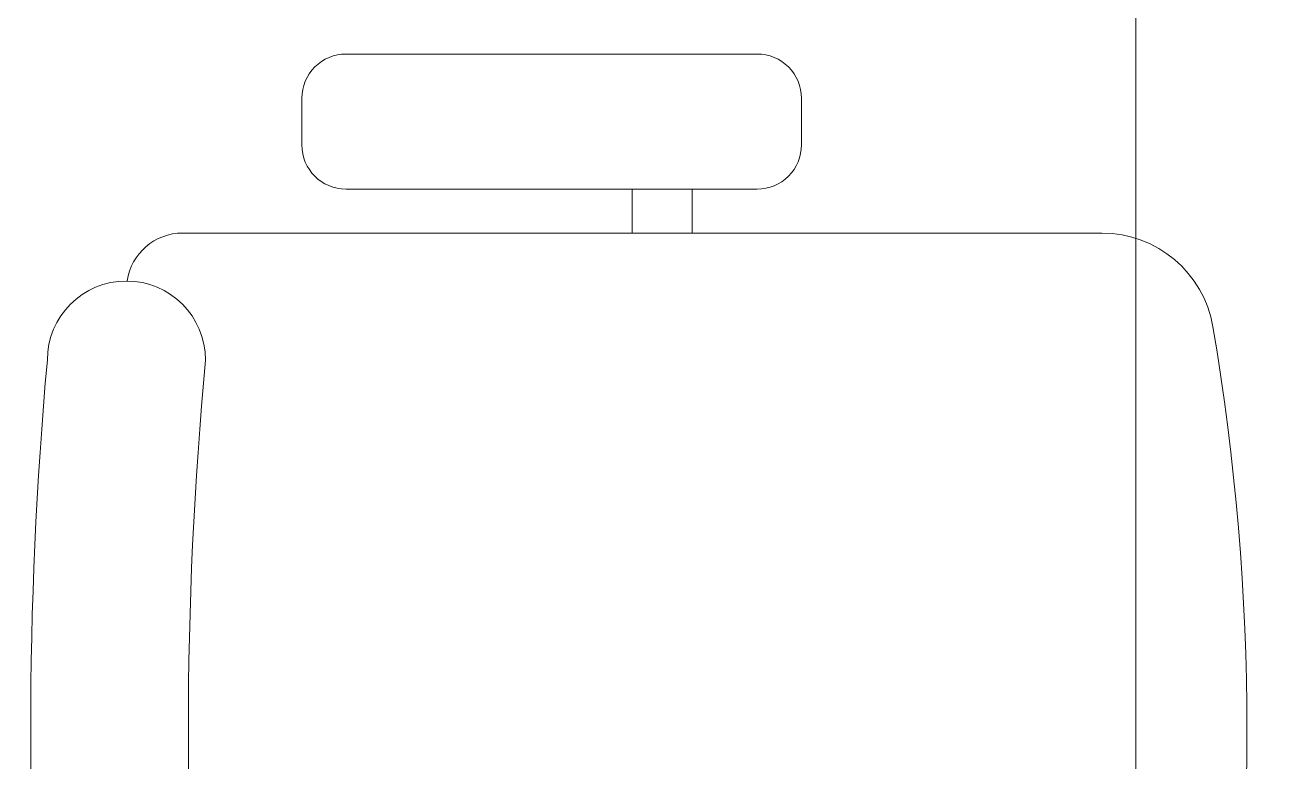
# Model space of a CAD drawing. Header units: millimetres. Extents: x 26027 to 581921, y 7230 to 233891.
# Drawn here: x 505774 to 506332, y 169172 to 169499 of the extents above; entities that cross this region are included whole.
import ezdxf

# ---------------------------------------------------------------- set-up
doc = ezdxf.new("R2010")
doc.units = ezdxf.units.MM
doc.header["$LTSCALE"] = 5
doc.layers.add('Medical Equipment and Furniture', color=163, linetype='Continuous', lineweight=0)

# ---------------------------------------------------------------- blocks, each defined once
blk = doc.blocks.new('GF21018-P')
at = {"color": 0}
for p, q in [((-0.2206958158158443, 0.4756307261486727), (-0.2206958158158443, 0.0674977280054634)), ((-0.2805980196294406, 0.3422072443699342), (-0.2598282612620899, 0.3422072443699342)), ((-0.3002131404457629, 0.322592123553612), (-0.3002131404457629, 0.1400010304266672)), ((-0.2402131404457641, 0.322592123553612), (-0.2402131404457641, 0.1400010304266708)), ((-0.2402131404457641, 0.2937232591883401), (-0.2206958158158443, 0.2937232591883365)), ((-0.2402131404457641, 0.2670847420663591), (-0.2206958158158443, 0.2670847420663591)), ((-0.2805980196294406, 0.1203859096103415), (-0.2598282612620899, 0.120385909610345))]:
    blk.add_line(p, q, dxfattribs=at)
for centre, radius, start, end in [((-0.0001010474000793, -0.5294775460345988), 1.069482816835118, 80.36711584008485, 99.63288415991525), ((-0.1706958158158436, 0.4756307261486727), 0.05, 99.63288415991494, 180), ((-0.2805980196294406, 0.322592123553612), 0.0196151208163253, 90, 180.0000000000001), ((-0.2598282612620899, 0.322592123553612), 0.0196151208163253, 359.9999999999999, 90), ((-0.2805980196294406, 0.1400010304266672), 0.0196151208163253, 180.0000000000001, 270.0000000000004), ((-0.2598282612620899, 0.1400010304266708), 0.0196151208163253, 270.0000000000006, 359.9999999999999), ((-0.1642902328567111, 0.0424977280054613), 0.0351139560901341, 90.00000000000004, 270), ((-4.0174444003e-06, 1.846735474002139), 1.776735474005004, 264.6945553321505, 275.3052680112835), ((-0.1956958158158457, 0.0674977280054634), 0.025, 179.9999999999999, 261.4720758531367), ((-3.2405935642e-06, 1.831363171438854), 1.831363171441721, 264.8532206013883, 275.1469821681523)]:
    blk.add_arc(centre, radius, start, end, dxfattribs=at)

msp = doc.modelspace()

# ---------------------------------------------------------------- linework, layer by layer
at = {"layer": 'Medical Equipment and Furniture', "elevation": -1.173930864517558e-06}
msp.add_lwpolyline([(506266.7270938032, 169845.266491499), (506866.7270938032, 169845.266491499), (506866.7270938032, 168240.2665077031), (506266.7270938032, 168240.2665077031)], close=True, dxfattribs=at)

# ---------------------------------------------------------------- block references
at = {"layer": 'Medical Equipment and Furniture', "extrusion": (-7.774263848861105e-06, -8.170112885612791e-07, 0.9999999999694468), "xscale": 1000.000000000003, "yscale": 1000.000000000003, "zscale": 1000.000000000003, "rotation": 269.9985892353254}
msp.add_blockref('GF21018-P', (505776.1095286338, 169186.4303350256, -4.070432041176241), dxfattribs=at)

doc.saveas('drawing.dxf')
